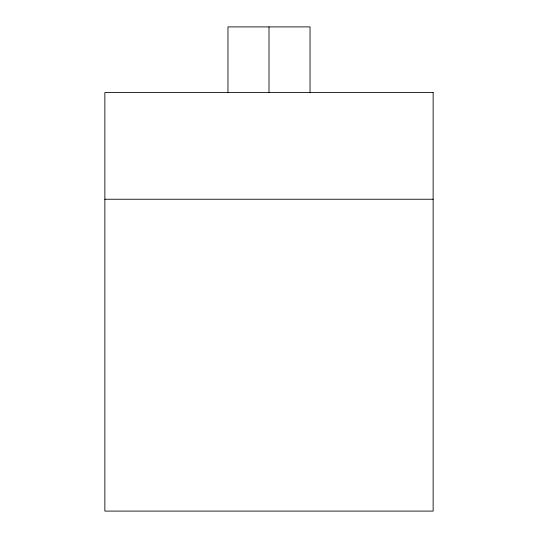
<?xml version="1.0" encoding="UTF-8"?>
<svg xmlns="http://www.w3.org/2000/svg" width="538" height="538" viewBox="0 0 538 538"><rect width="100%" height="100%" fill="white"/><g stroke="black" fill="none" stroke-linecap="round" stroke-linejoin="round"><path stroke-width="0.81" d="M104.863 199.242L433.137 199.242M310.036 92.556L310.036 26.9L227.964 26.9L227.964 92.556M269 26.9L269 92.556M433.137 92.556L104.863 92.556L104.863 511.1L433.137 511.1L433.137 92.556"/></g></svg>
